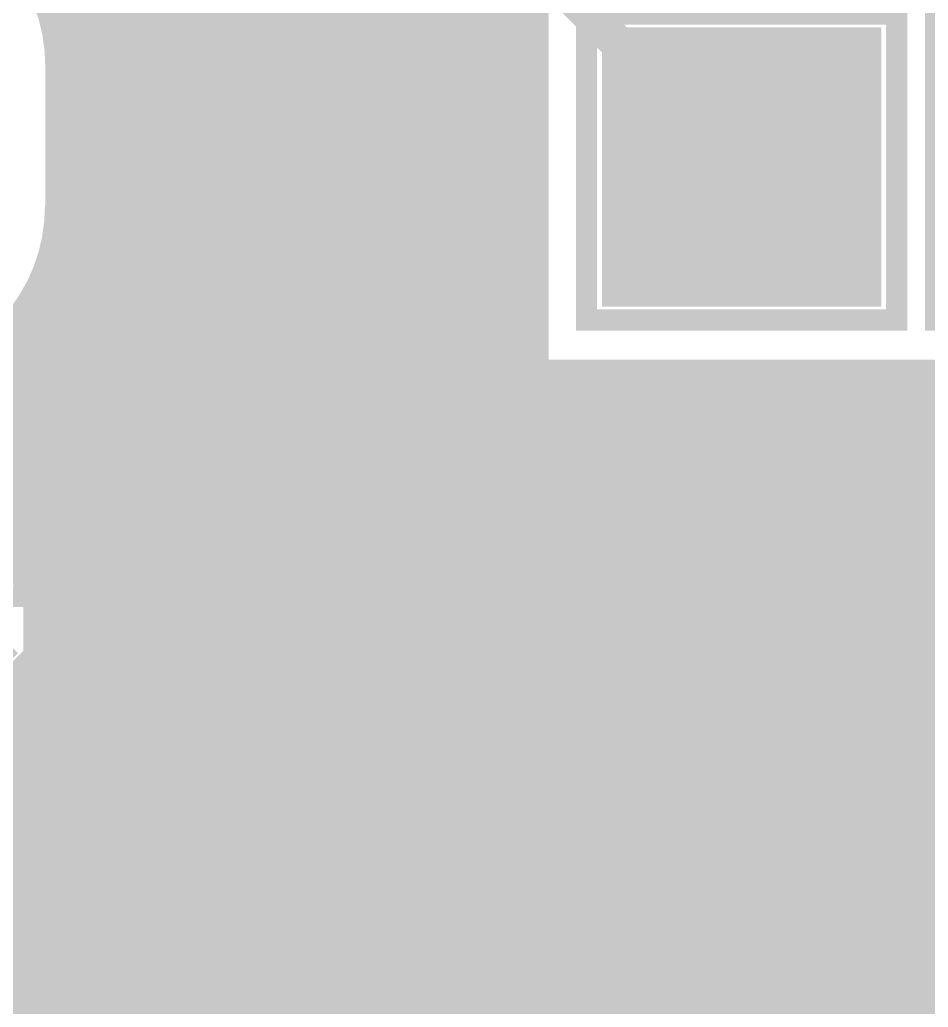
# Model space of a CAD drawing. Extents: x -5 to 157, y -120 to 103.
# Drawn here: x 70.46 to 76.96, y 69 to 76.07 of the extents above; entities that cross this region are included whole.
import ezdxf

# ---------------------------------------------------------------- set-up
doc = ezdxf.new("R2010")
doc.units = 0
doc.header["$MEASUREMENT"] = 0
doc.layers.get('0').update_dxf_attribs({"linetype": 'CONTINUOUS'})
for name, color, linetype in [('22-304-2_BOT', 7, 'CONTINUOUS'), ('22-304-2_DRD', 7, 'CONTINUOUS'), ('22-304-2_DRL', 2, 'CONTINUOUS'), ('22-304-2_IN1', 4, 'CONTINUOUS'), ('22-304-2_IN2', 3, 'CONTINUOUS'), ('22-304-2_SMB', 5, 'CONTINUOUS'), ('22-304-2_SMT', 10, 'CONTINUOUS'), ('22-304-2_SPB', 14, 'CONTINUOUS'), ('22-304-2_SPT', 9, 'CONTINUOUS'), ('22-304-2_SSB', 12, 'CONTINUOUS'), ('22-304-2_SST', 11, 'CONTINUOUS'), ('22-304-2_TOP', 13, 'CONTINUOUS'), ('THRUHOLE_TAP', 7, 'CONTINUOUS')]:
    doc.layers.add(name, color=color, linetype=linetype)

# ---------------------------------------------------------------- blocks, each defined once
blk = doc.blocks.new('RECTANGLE_3')
blk.add_solid([(0.4826, 0.4064), (0.4826, -0.4064), (-0.4826, 0.4064), (-0.4826, -0.4064)])
blk = doc.blocks.new('SQUARE_10')
blk.add_solid([(0.99949, 0.99949), (0.99949, -0.99949), (-0.99949, 0.99949), (-0.99949, -0.99949)])
blk = doc.blocks.new('ROUND_39')
at = {"const_width": 0.40005}
blk.add_lwpolyline([(-0.200024, 0, 1), (0.200024, 0, 1)], format="xyb", close=True, dxfattribs=at)
blk = doc.blocks.new('RECTANGLE_11')
blk.add_solid([(0.40005, 0.29972), (0.40005, -0.29972), (-0.40005, 0.29972), (-0.40005, -0.29972)])
blk = doc.blocks.new('ROUND_14')
at = {"const_width": 0.59944}
blk.add_lwpolyline([(-0.29972, 0, 1), (0.29972, 0, 1)], format="xyb", close=True, dxfattribs=at)
blk = doc.blocks.new('ROUND_88')
at = {"const_width": 0.10033}
blk.add_lwpolyline([(-0.050164, 0, 1), (0.050164, 0, 1)], format="xyb", close=True, dxfattribs=at)
blk = doc.blocks.new('ROUND_42')
at = {"const_width": 0.40005}
blk.add_lwpolyline([(-0.200024, 0, 1), (0.200024, 0, 1)], format="xyb", close=True, dxfattribs=at)
blk = doc.blocks.new('RECTANGLE_32')
blk.add_solid([(0.44958, 0.65024), (0.44958, -0.65024), (-0.44958, 0.65024), (-0.44958, -0.65024)])
blk = doc.blocks.new('ROUND_80')
at = {"const_width": 0.10033}
blk.add_lwpolyline([(-0.050164, 0, 1), (0.050164, 0, 1)], format="xyb", close=True, dxfattribs=at)

msp = doc.modelspace()

# ---------------------------------------------------------------- linework, layer by layer
at = {"layer": '22-304-2_BOT'}
for points, const_width in [([(72.263, 87.9094), (72.263, 71.92264)], 0.254), ([(72.4916, 86.77656), (72.4916, 71.92264)], 0.254), ([(72.7202, 86.52764), (72.7202, 71.92264)], 0.254), ([(72.9488, 86.29904), (72.9488, 71.92264)], 0.254), ([(73.1774, 86.07044), (73.1774, 71.92264)], 0.254), ([(73.406, 85.84184), (73.406, 71.92264)], 0.254), ([(73.6346, 85.61324), (73.6346, 71.92264)], 0.254), ([(73.8632, 85.38464), (73.8632, 71.92264)], 0.254), ([(74.0918, 79.57312), (74.0918, 70.77456)], 0.254), ([(36.17468, 77.44968), (36.703, 77.978), (40.386, 77.978), (42.037, 76.327), (42.037, 72.39), (48.895, 72.39), (49.276, 72.771), (70.485, 72.771), (71.374, 73.66), (71.374, 76.454), (70.37832, 77.44968), (67.26936, 77.44968)], 0.762), ([(74.1172, 76.52766), (74.1172, 73.51268)], 0.254), ([(72.263, 76.454), (72.263, 73.66)], 0.254), ([(74.1172, 76.0476), (72.263, 76.0476)], 0.254), ([(74.1172, 75.819), (72.263, 75.819)], 0.254), ([(74.1172, 75.5904), (72.263, 75.5904)], 0.254), ([(74.1172, 75.3618), (72.263, 75.3618)], 0.254), ([(74.1172, 75.1332), (72.263, 75.1332)], 0.254), ([(74.1172, 74.9046), (72.263, 74.9046)], 0.254), ([(74.1172, 74.676), (72.263, 74.676)], 0.254), ([(74.1172, 74.4474), (72.263, 74.4474)], 0.254), ([(74.1172, 74.2188), (72.263, 74.2188)], 0.254), ([(74.1172, 73.9902), (72.263, 73.9902)], 0.254), ([(74.1172, 73.7616), (72.263, 73.7616)], 0.254), ([(74.1172, 73.533), (72.25284, 73.533)], 0.254), ([(77.13218, 73.51268), (74.1172, 73.51268)], 0.254), ([(74.3204, 73.51268), (74.3204, 70.65264)], 0.254), ([(74.549, 73.51268), (74.549, 70.16496)], 0.254), ([(74.7776, 73.51268), (74.7776, 71.92264)], 0.254), ([(75.0062, 73.51268), (75.0062, 71.92264)], 0.254), ([(75.2348, 73.51268), (75.2348, 71.92264)], 0.254), ([(75.4634, 73.51268), (75.4634, 71.92264)], 0.254), ([(75.692, 73.51268), (75.692, 71.92264)], 0.254), ([(75.9206, 73.51268), (75.9206, 71.92264)], 0.254), ([(76.1492, 73.51268), (76.1492, 71.92264)], 0.254), ([(76.3778, 73.51268), (76.3778, 71.92264)], 0.254), ([(76.6064, 73.51268), (76.6064, 72.1106)], 0.254), ([(76.835, 73.51268), (76.835, 72.1106)], 0.254), ([(77.0636, 73.51268), (77.0636, 72.1106)], 0.254), ([(78.28026, 73.3044), (72.18934, 73.3044)], 0.254), ([(72.0344, 73.06564), (72.0344, 72.1106)], 0.254), ([(78.38694, 73.0758), (72.04456, 73.0758)], 0.254), ([(72.00138, 73.03008), (71.11746, 72.14616)], 0.254), ([(78.56982, 72.8472), (71.8185, 72.8472)], 0.254), ([(71.8058, 72.8345), (71.8058, 72.1106)], 0.254), ([(71.5772, 72.6059), (71.5772, 72.1106)], 0.254), ([(78.91272, 72.6186), (71.5899, 72.6186)], 0.254), ([(71.3486, 72.3773), (71.3486, 72.1106)], 0.254), ([(80.38084, 72.39), (71.3613, 72.39)], 0.254), ([(73.025, 72.263), (73.025, 71.11492)], 0.254), ([(73.025, 72.263), (73.025, 71.11492)], 0.254), ([(71.07936, 72.1106), (71.11198, 72.14148)], 0.254), ([(71.07936, 72.1106), (71.11198, 72.14148)], 0.254), ([(71.12, 72.1487), (71.12, 72.1106)], 0.254), ([(80.60944, 72.1614), (71.1327, 72.1614)], 0.254), ([(72.1106, 72.1106), (71.07936, 72.1106)], 0.254), ([(71.12, 71.1962), (72.009, 72.0852)], 0.254), ([(71.12, 71.1962), (72.009, 72.0852)], 0.254), ([(72.1106, 72.1106), (72.1106, 70.739)], 0.254), ([(78.3844, 72.1106), (76.4794, 72.1106)], 0.254), ([(76.4794, 72.1106), (76.4794, 71.92264)], 0.254), ([(76.4794, 71.9328), (72.1106, 71.9328)], 0.254), ([(72.11822, 71.92264), (72.11822, 70.97268)], 0.254), ([(73.93178, 71.92264), (72.11822, 71.92264)], 0.254), ([(73.025, 71.85914), (73.025, 71.11492)], 0.381), ([(73.93178, 71.92264), (73.93178, 70.97268)], 0.254), ([(74.70902, 71.92264), (74.70902, 70.3072)], 0.254), ([(76.4794, 71.92264), (74.70902, 71.92264)], 0.254), ([(74.70902, 71.7042), (73.93178, 71.7042)], 0.254), ([(74.70902, 71.4756), (73.93178, 71.4756)], 0.254), ([(72.0471, 71.1962), (71.12, 71.1962)], 0.381), ([(74.70902, 71.247), (73.93178, 71.247)], 0.254), ([(72.18172, 71.11492), (73.025, 71.11492)], 0.381), ([(73.86828, 71.11492), (73.025, 71.11492)], 0.381), ([(77.47, 71.1962), (77.38872, 71.11492), (75.6158, 71.11492)], 0.254), ([(74.70902, 71.0184), (73.93178, 71.0184)], 0.254), ([(72.11822, 70.97268), (72.11822, 70.739)], 0.254), ([(73.93178, 70.97268), (73.93178, 70.79996)], 0.254), ([(74.70902, 70.7898), (74.02576, 70.7898)], 0.254), ([(74.70902, 70.5612), (74.4093, 70.5612)], 0.254), ([(74.70902, 70.3326), (74.52614, 70.3326)], 0.254), ([(76.4794, 70.3072), (74.70902, 70.3072)], 0.254), ([(74.7776, 70.3072), (74.7776, 70.02272)], 0.254), ([(75.0062, 70.3072), (75.0062, 70.02272)], 0.254), ([(75.2348, 70.3072), (75.2348, 70.02272)], 0.254), ([(75.4634, 70.3072), (75.4634, 70.02526)], 0.254), ([(75.692, 70.3072), (75.692, 70.03542)], 0.254), ([(75.9206, 70.3072), (75.9206, 70.02272)], 0.254), ([(76.1492, 70.3072), (76.1492, 70.02272)], 0.254), ([(76.3778, 70.3072), (76.3778, 70.02272)], 0.254), ([(76.4794, 70.2818), (76.4794, 70.02272)], 0.254), ([(71.12, 69.7738), (71.1708, 69.7738), (71.501, 70.104), (72.96404, 70.104), (73.025, 70.16496)], 0.254), ([(73.025, 69.215), (73.914, 69.215), (73.914, 70.16496), (73.025, 70.16496)], 0.254), ([(74.549, 70.16496), (74.549, 69.35216)], 0.254), ([(76.4794, 70.104), (74.549, 70.104)], 0.254), ([(74.70902, 70.02272), (74.70902, 69.31406)], 0.254), ([(75.44562, 70.02272), (74.70902, 70.02272)], 0.254), ([(76.4794, 70.02272), (75.78598, 70.02272)], 0.254), ([(74.70902, 69.8754), (74.549, 69.8754)], 0.254), ([(74.70902, 69.6468), (74.549, 69.6468)], 0.254), ([(72.1106, 69.469), (72.1106, 68.8594)], 0.254), ([(72.11822, 69.469), (72.11822, 69.35724)], 0.254), ([(74.70902, 69.4182), (74.549, 69.4182)], 0.254), ([(75.565, 67.3862), (75.565, 68.4022), (75.565, 69.1642), (75.6158, 69.215)], 0.635), ([(72.11822, 69.35724), (72.11822, 68.40728)], 0.254), ([(73.025, 69.215), (73.025, 66.421), (74.422, 65.024), (83.439, 65.024), (84.455, 66.04), (84.582, 66.04)], 0.254)]:
    msp.add_lwpolyline(points, dxfattribs=dict(at, const_width=const_width))
at = {"layer": '22-304-2_BOT', "const_width": 0.254}
for points in [[(72.00138, 73.03008, 0.1994375), (72.26305, 73.66)], [(72.00138, 73.03008, 0.1994375), (72.26305, 73.66)], [(74.549, 70.16496, 0.4060394), (73.93178, 70.79996)], [(74.549, 70.16496, 0.4060394), (73.93178, 70.79996)], [(74.70902, 69.31406, 0.0453904), (74.54894, 69.35172)]]:
    msp.add_lwpolyline(points, format="xyb", dxfattribs=at)
at = {"layer": '22-304-2_DRD', "const_width": 0.254}
for points in [[(74.99096, 75.6539), (74.99096, 75.0189)], [(75.62596, 75.6539), (74.99096, 75.6539)], [(75.62596, 74.3839), (75.62596, 75.6539)], [(74.99096, 75.0189), (76.26096, 75.0189)], [(76.26096, 75.0189), (76.26096, 74.3839)], [(76.26096, 74.3839), (75.62596, 74.3839)], [(72.771, 72.898), (72.39, 72.517)], [(72.771, 72.898), (72.39, 72.517)], [(73.279, 72.898), (72.771, 72.898)], [(73.279, 72.898), (72.771, 72.898)], [(73.66, 72.517), (73.279, 72.898)], [(73.66, 72.517), (73.279, 72.898)], [(71.755, 72.7202), (71.374, 72.3392)], [(71.755, 72.7202), (71.374, 72.3392)], [(72.263, 72.7202), (71.755, 72.7202)], [(72.263, 72.7202), (71.755, 72.7202)], [(72.644, 72.3392), (72.263, 72.7202)], [(72.644, 72.3392), (72.263, 72.7202)], [(72.771, 72.644), (72.771, 72.517)], [(72.898, 72.644), (72.771, 72.644)], [(72.771, 72.644), (72.771, 72.517)], [(72.898, 72.644), (72.771, 72.644)], [(72.898, 72.517), (72.898, 72.644)], [(72.898, 72.517), (72.898, 72.644)], [(73.152, 72.644), (73.152, 72.517)], [(73.279, 72.644), (73.152, 72.644)], [(73.152, 72.644), (73.152, 72.517)], [(73.279, 72.644), (73.152, 72.644)], [(73.279, 72.517), (73.279, 72.644)], [(73.279, 72.517), (73.279, 72.644)], [(72.39, 72.517), (72.39, 72.009)], [(72.39, 72.517), (72.39, 72.009)], [(72.771, 72.517), (72.898, 72.517)], [(72.771, 72.517), (72.898, 72.517)], [(73.152, 72.517), (73.279, 72.517)], [(73.152, 72.517), (73.279, 72.517)], [(73.66, 72.009), (73.66, 72.517)], [(73.66, 72.009), (73.66, 72.517)], [(71.755, 72.4662), (71.755, 72.3392)], [(71.882, 72.4662), (71.755, 72.4662)], [(71.755, 72.4662), (71.755, 72.3392)], [(71.882, 72.4662), (71.755, 72.4662)], [(71.882, 72.3392), (71.882, 72.4662)], [(71.882, 72.3392), (71.882, 72.4662)], [(72.136, 72.4662), (72.136, 72.3392)], [(72.263, 72.4662), (72.136, 72.4662)], [(72.136, 72.4662), (72.136, 72.3392)], [(72.263, 72.4662), (72.136, 72.4662)], [(72.263, 72.3392), (72.263, 72.4662)], [(72.263, 72.3392), (72.263, 72.4662)], [(70.612, 72.009), (70.231, 72.39)], [(71.374, 72.3392), (71.374, 71.8312)], [(71.374, 72.3392), (71.374, 71.8312)], [(71.755, 72.3392), (71.882, 72.3392)], [(71.755, 72.3392), (71.882, 72.3392)], [(72.136, 72.3392), (72.263, 72.3392)], [(72.136, 72.3392), (72.263, 72.3392)], [(72.644, 71.8312), (72.644, 72.3392)], [(72.644, 71.8312), (72.644, 72.3392)], [(72.898, 71.882), (72.644, 72.136)], [(72.898, 71.882), (72.644, 72.136)], [(73.406, 72.136), (73.152, 71.882)], [(73.406, 72.136), (73.152, 71.882)], [(70.612, 71.501), (70.612, 72.009)], [(72.39, 72.009), (72.771, 71.628)], [(72.39, 72.009), (72.771, 71.628)], [(73.279, 71.628), (73.66, 72.009)], [(73.279, 71.628), (73.66, 72.009)], [(71.882, 71.7042), (71.628, 71.9582)], [(71.882, 71.7042), (71.628, 71.9582)], [(72.39, 71.9582), (72.136, 71.7042)], [(72.39, 71.9582), (72.136, 71.7042)], [(73.152, 71.882), (72.898, 71.882)], [(73.152, 71.882), (72.898, 71.882)], [(71.374, 71.8312), (71.755, 71.4502)], [(71.374, 71.8312), (71.755, 71.4502)], [(72.263, 71.4502), (72.644, 71.8312)], [(72.263, 71.4502), (72.644, 71.8312)], [(72.136, 71.7042), (71.882, 71.7042)], [(72.136, 71.7042), (71.882, 71.7042)], [(70.358, 71.628), (70.104, 71.374)], [(72.771, 71.628), (73.279, 71.628)], [(72.771, 71.628), (73.279, 71.628)], [(70.231, 71.12), (70.612, 71.501)], [(71.755, 71.4502), (72.263, 71.4502)], [(71.755, 71.4502), (72.263, 71.4502)], [(75.946, 70.739), (75.565, 70.358)], [(75.946, 70.739), (75.565, 70.358)], [(75.946, 70.739), (75.565, 70.358)], [(76.454, 70.739), (75.946, 70.739)], [(76.454, 70.739), (75.946, 70.739)], [(76.454, 70.739), (75.946, 70.739)], [(76.835, 70.358), (76.454, 70.739)], [(76.835, 70.358), (76.454, 70.739)], [(76.835, 70.358), (76.454, 70.739)], [(75.946, 70.485), (75.946, 70.358)], [(76.073, 70.485), (75.946, 70.485)], [(75.946, 70.485), (75.946, 70.358)], [(76.073, 70.485), (75.946, 70.485)], [(75.946, 70.485), (75.946, 70.358)], [(76.073, 70.485), (75.946, 70.485)], [(76.073, 70.358), (76.073, 70.485)], [(76.073, 70.358), (76.073, 70.485)], [(76.073, 70.358), (76.073, 70.485)], [(76.327, 70.485), (76.327, 70.358)], [(76.454, 70.485), (76.327, 70.485)], [(76.327, 70.485), (76.327, 70.358)], [(76.454, 70.485), (76.327, 70.485)], [(76.327, 70.485), (76.327, 70.358)], [(76.454, 70.485), (76.327, 70.485)], [(76.454, 70.358), (76.454, 70.485)], [(76.454, 70.358), (76.454, 70.485)], [(76.454, 70.358), (76.454, 70.485)], [(75.565, 70.358), (75.565, 69.85)], [(75.565, 70.358), (75.565, 69.85)], [(75.565, 70.358), (75.565, 69.85)], [(75.946, 70.358), (76.073, 70.358)], [(75.946, 70.358), (76.073, 70.358)], [(75.946, 70.358), (76.073, 70.358)], [(76.327, 70.358), (76.454, 70.358)], [(76.327, 70.358), (76.454, 70.358)], [(76.327, 70.358), (76.454, 70.358)], [(76.835, 69.85), (76.835, 70.358)], [(76.835, 69.85), (76.835, 70.358)], [(76.835, 69.85), (76.835, 70.358)], [(76.073, 69.723), (75.819, 69.977)], [(76.073, 69.723), (75.819, 69.977)], [(76.073, 69.723), (75.819, 69.977)], [(76.581, 69.977), (76.327, 69.723)], [(76.581, 69.977), (76.327, 69.723)], [(76.581, 69.977), (76.327, 69.723)], [(75.565, 69.85), (75.946, 69.469)], [(75.565, 69.85), (75.946, 69.469)], [(75.565, 69.85), (75.946, 69.469)], [(76.454, 69.469), (76.835, 69.85)], [(76.454, 69.469), (76.835, 69.85)], [(76.454, 69.469), (76.835, 69.85)], [(76.327, 69.723), (76.073, 69.723)], [(76.327, 69.723), (76.073, 69.723)], [(76.327, 69.723), (76.073, 69.723)], [(75.946, 69.469), (76.454, 69.469)], [(75.946, 69.469), (76.454, 69.469)], [(75.946, 69.469), (76.454, 69.469)], [(74.168, 69.088), (73.787, 68.707)], [(74.676, 69.088), (74.168, 69.088)], [(75.057, 68.707), (74.676, 69.088)]]:
    msp.add_lwpolyline(points, dxfattribs=at)
at = {"layer": '22-304-2_IN1', "const_width": 0.254}
for points in [[(71.374, 85.979), (71.374, 72.44334)], [(71.6026, 85.979), (71.6026, 72.68972)], [(71.8312, 85.979), (71.8312, 72.79386)], [(72.0598, 85.979), (72.0598, 72.81164)], [(72.2884, 85.979), (72.2884, 72.7583)], [(72.517, 85.979), (72.517, 72.78624)], [(72.7456, 85.979), (72.7456, 72.9361)], [(72.9742, 85.979), (72.9742, 72.98944)], [(73.2028, 85.979), (73.2028, 72.97166)], [(73.4314, 85.979), (73.4314, 72.86752)], [(71.1454, 82.74812), (71.1454, 65.278)], [(70.9168, 82.46872), (70.9168, 65.278)], [(70.6882, 82.35696), (70.6882, 76.19746)], [(73.66, 79.375), (73.66, 73.025)], [(73.66, 76.0222), (70.739, 76.0222)], [(73.66, 75.7936), (70.76694, 75.7936)], [(70.76948, 75.74026), (70.76948, 74.7395)], [(73.66, 75.565), (70.76948, 75.565)], [(73.66, 75.3364), (70.76948, 75.3364)], [(73.66, 75.1078), (70.76948, 75.1078)], [(73.66, 74.8792), (70.76948, 74.8792)], [(73.66, 74.6506), (70.76694, 74.6506)], [(73.66, 74.422), (70.73138, 74.422)], [(70.6882, 74.2823), (70.6882, 71.91756)], [(73.66, 74.1934), (70.65264, 74.1934)], [(73.66, 73.9648), (70.52056, 73.9648)], [(70.4596, 73.88606), (70.4596, 72.3011)], [(73.66, 73.7362), (70.31228, 73.7362)], [(73.66, 73.5076), (69.9389, 73.5076)], [(73.66, 73.279), (55.372, 73.279)], [(73.66, 73.0504), (55.372, 73.0504)], [(78.64602, 73.025), (73.66, 73.025)], [(73.66, 73.025), (73.66, 72.62114)], [(73.8886, 73.025), (73.8886, 67.60464)], [(74.1172, 73.025), (74.1172, 67.76974)], [(74.3458, 73.025), (74.3458, 67.83324)], [(74.5744, 73.025), (74.5744, 67.82054)], [(74.803, 73.025), (74.803, 67.7291)], [(75.0316, 73.025), (75.0316, 67.50812)], [(75.2602, 73.025), (75.2602, 65.278)], [(75.4888, 73.025), (75.4888, 70.26656)], [(75.7174, 73.025), (75.7174, 70.6501)], [(75.946, 73.025), (75.946, 70.78726)], [(76.1746, 73.025), (76.1746, 70.83298)], [(76.4032, 73.025), (76.4032, 70.80504)], [(76.6318, 73.025), (76.6318, 70.69074)], [(76.8604, 73.025), (76.8604, 70.41388)], [(72.5551, 72.8218), (55.372, 72.8218)], [(78.90256, 72.8218), (73.4949, 72.8218)], [(71.48576, 72.5932), (55.372, 72.5932)], [(86.36, 72.5932), (73.67524, 72.5932)], [(71.33336, 72.3646), (70.37832, 72.3646)], [(86.36, 72.3646), (73.74636, 72.3646)], [(71.28002, 72.136), (70.5993, 72.136)], [(86.36, 72.136), (73.74382, 72.136)], [(71.30034, 71.9074), (70.69074, 71.9074)], [(73.66, 71.90232), (73.66, 65.278)], [(86.36, 71.9074), (73.66254, 71.9074)], [(71.374, 71.72452), (71.374, 65.278)], [(71.40194, 71.6788), (70.70344, 71.6788)], [(73.4314, 71.65594), (73.4314, 65.278)], [(86.36, 71.6788), (73.46188, 71.6788)], [(70.6882, 71.5899), (70.6882, 65.278)], [(72.7456, 71.58736), (72.7456, 65.278)], [(72.517, 71.56196), (72.517, 65.278)], [(72.9742, 71.53402), (72.9742, 65.278)], [(73.2028, 71.55434), (73.2028, 65.278)], [(71.64832, 71.4502), (70.63994, 71.4502)], [(71.6026, 71.47814), (71.6026, 65.278)], [(86.36, 71.4502), (72.36714, 71.4502)], [(71.8312, 71.37654), (71.8312, 65.278)], [(72.0598, 71.35622), (72.0598, 65.278)], [(72.2884, 71.40956), (72.2884, 65.278)], [(86.36, 71.2216), (70.47484, 71.2216)], [(70.4596, 71.20636), (70.4596, 65.278)], [(86.36, 70.993), (67.64782, 70.993)], [(75.89012, 70.7644), (67.65036, 70.7644)], [(86.36, 70.7644), (76.50988, 70.7644)], [(75.61072, 70.5358), (67.57924, 70.5358)], [(86.36, 70.5358), (76.78674, 70.5358)], [(75.49896, 70.3072), (67.47256, 70.3072)], [(86.36, 70.3072), (76.90104, 70.3072)], [(75.47102, 70.0786), (67.8561, 70.0786)], [(86.36, 70.0786), (76.92898, 70.0786)], [(75.4888, 69.9389), (75.4888, 65.278)], [(75.5142, 69.85), (67.99326, 69.85)], [(86.36, 69.85), (76.88326, 69.85)], [(76.8604, 69.79412), (76.8604, 67.45732)], [(75.65136, 69.6214), (68.03898, 69.6214)], [(86.36, 69.6214), (76.7461, 69.6214)], [(75.7174, 69.55536), (75.7174, 65.278)], [(76.6318, 69.51472), (76.6318, 65.278)], [(76.0349, 69.3928), (68.01104, 69.3928)], [(75.946, 69.4182), (75.946, 65.278)], [(76.1746, 69.37502), (76.1746, 65.278)], [(86.36, 69.3928), (76.36256, 69.3928)], [(76.4032, 69.40296), (76.4032, 65.278)], [(86.36, 69.1642), (67.89674, 69.1642)], [(86.36, 68.9356), (67.61988, 68.9356)]]:
    msp.add_lwpolyline(points, dxfattribs=at)
for points in [[(70.76948, 75.74026, 0.4142136), (69.43852, 77.07122)], [(69.43852, 73.41108, 0.4142136), (70.76694, 74.7395)], [(73.025, 72.99198, 0.2443577), (72.42839, 72.68189)], [(73.75398, 72.263, 0.4142136), (73.025, 72.99198)], [(72.009, 72.81418, 0.4142136), (71.28002, 72.0852)], [(72.4281, 72.6821, 0.1542442), (72.009, 72.81454)], [(70.70598, 71.755, 0.4142136), (69.977, 72.48398)], [(73.025, 71.53402, 0.4142136), (73.75398, 72.263)], [(71.28002, 72.0852, 0.4142136), (72.009, 71.35622)], [(69.977, 71.02602, 0.4142136), (70.70598, 71.755)], [(72.009, 71.35622, 0.2443567), (72.60561, 71.6663)], [(72.6059, 71.6661, 0.1542442), (73.025, 71.53366)], [(76.2, 70.83298, 0.4142136), (75.47102, 70.104)], [(76.2, 70.83298, 0.4142136), (75.47102, 70.104)], [(76.92898, 70.104, 0.4142136), (76.2, 70.83298)], [(76.92898, 70.104, 0.4142136), (76.2, 70.83298)], [(75.47102, 70.104, 0.4142136), (76.2, 69.37502)], [(75.47102, 70.104, 0.4142136), (76.2, 69.37502)], [(76.2, 69.37502, 0.4142136), (76.92898, 70.104)], [(76.2, 69.37502, 0.4142136), (76.92898, 70.104)]]:
    msp.add_lwpolyline(points, format="xyb", dxfattribs=at)
at = {"layer": '22-304-2_IN2', "const_width": 0.254}
for points in [[(72.4916, 91.72702), (72.4916, 40.24122)], [(72.263, 91.69654), (72.263, 40.55364)], [(72.7202, 91.50604), (72.7202, 60.99048)], [(72.0344, 91.48826), (72.0344, 40.74668)], [(71.8058, 91.34602), (71.8058, 40.87368)], [(72.9488, 91.35872), (72.9488, 61.31814)], [(71.5772, 91.25204), (71.5772, 64.22898)], [(73.1774, 91.2622), (73.1774, 61.48324)], [(71.12, 91.18346), (71.12, 64.77254)], [(71.3486, 91.20124), (71.3486, 64.59474)], [(73.406, 91.20378), (73.406, 68.59778)], [(73.6346, 91.18346), (73.6346, 69.11086)], [(73.8632, 79.72552), (73.8632, 69.31406)], [(73.99782, 76.64704), (73.99782, 73.3933)], [(73.99782, 76.0476), (71.03618, 76.0476)], [(73.99782, 75.819), (71.06412, 75.819)], [(71.06666, 75.74026), (71.06666, 74.7395)], [(73.99782, 75.5904), (71.06666, 75.5904)], [(73.99782, 75.3618), (71.06666, 75.3618)], [(73.99782, 75.1332), (71.06666, 75.1332)], [(73.99782, 74.9046), (71.06666, 74.9046)], [(73.99782, 74.676), (71.06412, 74.676)], [(73.99782, 74.4474), (71.03872, 74.4474)], [(73.99782, 74.2188), (70.9803, 74.2188)], [(73.99782, 73.9902), (70.88124, 73.9902)], [(70.8914, 74.00798), (70.8914, 72.21982)], [(73.99782, 73.7616), (70.739, 73.7616)], [(70.6628, 73.66762), (70.6628, 72.517)], [(73.99782, 73.533), (70.52818, 73.533)], [(70.4342, 73.45426), (70.4342, 72.67448)], [(77.25156, 73.3933), (73.99782, 73.3933)], [(74.0918, 73.3933), (74.0918, 69.42328)], [(74.3204, 73.3933), (74.3204, 69.47408)], [(74.549, 73.3933), (74.549, 69.47154)], [(74.7776, 73.3933), (74.7776, 69.41566)], [(75.0062, 73.3933), (75.0062, 69.29628)], [(75.2348, 73.3933), (75.2348, 69.07784)], [(75.4634, 73.3933), (75.4634, 58.98134)], [(75.692, 73.3933), (75.692, 58.84418)], [(75.9206, 73.3933), (75.9206, 58.59272)], [(76.1492, 73.3933), (76.1492, 42.71772)], [(76.3778, 73.3933), (76.3778, 42.71264)], [(76.6064, 73.3933), (76.6064, 67.60972)], [(76.835, 73.3933), (76.835, 67.86118)], [(77.0636, 73.3933), (77.0636, 67.99834)], [(78.1558, 73.3044), (70.20306, 73.3044)], [(78.24978, 73.0758), (49.403, 73.0758)], [(78.40726, 72.8472), (49.24552, 72.8472)], [(78.66634, 72.6186), (70.53072, 72.6186)], [(83.43646, 72.39), (70.78218, 72.39)], [(83.43392, 72.1614), (70.91934, 72.1614)], [(83.48218, 71.9328), (70.98792, 71.9328)], [(83.59394, 71.7042), (71.00062, 71.7042)], [(83.79714, 71.4756), (70.96506, 71.4756)], [(70.8914, 71.28764), (70.8914, 64.86906)], [(84.31022, 71.247), (70.86854, 71.247)], [(106.426, 71.0184), (70.69074, 71.0184)], [(70.6628, 70.99046), (70.6628, 64.90462)], [(106.426, 70.7898), (70.32498, 70.7898)], [(70.4342, 70.83552), (70.4342, 64.89192)], [(106.426, 70.5612), (67.90944, 70.5612)], [(106.426, 70.3326), (68.02374, 70.3326)], [(106.426, 70.104), (68.20154, 70.104)], [(92.11564, 69.8754), (68.29806, 69.8754)], [(91.81846, 69.6468), (68.33362, 69.6468)], [(74.07402, 69.4182), (68.32092, 69.4182)], [(91.66352, 69.4182), (74.76998, 69.4182)], [(73.70826, 69.1896), (68.25234, 69.1896)], [(91.58224, 69.1896), (75.13574, 69.1896)], [(73.53046, 68.961), (68.11518, 68.961)], [(91.55684, 68.961), (75.31354, 68.961)]]:
    msp.add_lwpolyline(points, dxfattribs=at)
for points in [[(71.06666, 75.74026, 0.4142136), (69.43852, 77.3684)], [(69.43852, 73.1139, 0.4142136), (71.06412, 74.7395)], [(71.00316, 71.755, 0.4142136), (69.977, 72.78116)], [(69.977, 70.72884, 0.4142136), (71.00316, 71.755)], [(74.422, 69.47916, 0.4142136), (73.39584, 68.453)], [(75.44816, 68.453, 0.4142136), (74.422, 69.47916)]]:
    msp.add_lwpolyline(points, format="xyb", dxfattribs=at)
at = {"layer": '22-304-2_SSB', "const_width": 0.1524}
for points in [[(71.9455, 71.9455), (71.9455, 69.0245), (70.3072, 69.0245), (70.3072, 71.9455), (71.9455, 71.9455)], [(76.6445, 69.0245), (76.6445, 71.9455), (78.2828, 71.9455), (78.2828, 69.0245), (76.6445, 69.0245)], [(76.2, 68.58), (72.39, 68.58), (72.39, 71.755), (76.2, 71.755), (76.2, 68.58)]]:
    msp.add_lwpolyline(points, dxfattribs=at)
at = {"layer": '22-304-2_SST'}
for points, const_width in [([(77.17536, 72.44842), (76.77404, 72.44842), (76.77404, 73.279), (73.90384, 73.279), (73.90384, 79.2607), (84.84362, 79.2607), (84.84362, 73.279), (81.97596, 73.279), (81.97596, 72.44842), (81.57464, 72.44842), (81.57464, 71.26986), (77.17536, 71.26986), (77.17536, 72.44842), (77.17536, 73.92416), (78.04404, 73.92416), (79.2353, 73.92416), (79.2353, 76.11364), (77.01534, 76.11364), (77.01534, 73.92416), (77.17536, 73.92416)], 0.1524), ([(76.73594, 73.92416), (76.73594, 76.11364), (74.51598, 76.11364), (74.51598, 73.92416), (76.73594, 73.92416)], 0.1524), ([(75.79106, 74.85126), (75.94346, 74.7014), (75.30846, 74.7014), (75.45832, 74.85126), (75.79106, 74.85126), (75.79106, 75.18654), (75.94346, 75.3364), (75.30846, 75.3364), (75.45832, 75.18654), (75.79106, 75.18654)], 0.1524), ([(75.30846, 75.3364), (75.30846, 74.7014)], 0.1524), ([(75.94346, 75.3364), (75.94346, 74.7014)], 0.1524), ([(75.45832, 74.85126), (75.45832, 75.18654)], 0.1524), ([(75.45832, 71.33844), (75.45832, 72.60844), (75.2475, 72.39508)], 0.254), ([(76.77404, 72.44842), (76.77404, 70.99046)], 0.1524), ([(75.67168, 71.33844), (75.2475, 71.33844)], 0.254), ([(76.77404, 70.61962), (76.77404, 70.99046), (81.97596, 70.99046), (81.97596, 70.61962)], 0.1524), ([(81.7753, 70.41896), (76.9747, 70.41896)], 0.1524)]:
    msp.add_lwpolyline(points, dxfattribs=dict(at, const_width=const_width))
at = {"layer": '22-304-2_SST', "const_width": 0.1524}
for points in [[(76.7715, 70.62216, 0.0443354), (76.76879, 70.59168)], [(76.76896, 70.59168, 0.4142136), (76.94168, 70.41896)], [(76.94168, 70.41896, 0.047472), (76.9747, 70.41896)]]:
    msp.add_lwpolyline(points, format="xyb", dxfattribs=at)
at = {"layer": '22-304-2_TOP'}
for points, const_width in [([(75.62596, 75.0189), (74.168, 76.47686), (74.168, 78.232), (73.406, 78.994), (64.516, 78.994), (63.5, 77.978), (63.5, 76.2), (62.357, 75.057), (62.357, 74.97064), (62.37732, 74.95032), (62.27064, 74.95032)], 0.254), ([(70.8914, 78.359), (70.8914, 76.14666)], 0.254), ([(71.12, 78.359), (71.12, 68.07962)], 0.254), ([(71.3486, 78.359), (71.3486, 68.30822)], 0.254), ([(71.5772, 78.359), (71.5772, 68.53682)], 0.254), ([(71.8058, 78.359), (71.8058, 68.76542)], 0.254), ([(72.0344, 78.359), (72.0344, 68.99402)], 0.254), ([(72.263, 78.359), (72.263, 69.22262)], 0.254), ([(72.4916, 78.359), (72.4916, 69.45122)], 0.254), ([(72.7202, 78.359), (72.7202, 69.67982)], 0.254), ([(72.9488, 78.359), (72.9488, 69.90842)], 0.254), ([(73.1774, 78.32344), (73.1774, 70.13702)], 0.254), ([(73.406, 78.09484), (73.406, 70.36562)], 0.254), ([(73.6346, 76.13142), (73.6346, 70.59422)], 0.254), ([(73.70064, 76.0476), (70.91426, 76.0476)], 0.254), ([(73.7235, 76.02474), (74.1172, 75.6285)], 0.254), ([(73.8632, 75.8825), (73.8632, 70.82282)], 0.254), ([(73.9267, 75.819), (70.94474, 75.819)], 0.254), ([(70.94728, 75.74026), (70.94728, 74.7395)], 0.254), ([(74.0918, 75.6539), (74.0918, 71.05142)], 0.254), ([(74.1172, 75.6285), (74.1172, 73.51268)], 0.254), ([(74.1172, 75.5904), (70.94728, 75.5904)], 0.254), ([(74.1172, 75.3618), (70.94728, 75.3618)], 0.254), ([(74.1172, 75.1332), (70.94728, 75.1332)], 0.254), ([(74.1172, 74.9046), (70.94728, 74.9046)], 0.254), ([(74.1172, 74.676), (70.94474, 74.676)], 0.254), ([(74.1172, 74.4474), (70.91934, 74.4474)], 0.254), ([(70.8914, 74.3331), (70.8914, 67.85102)], 0.254), ([(74.1172, 74.2188), (70.8533, 74.2188)], 0.254), ([(74.1172, 73.9902), (70.74662, 73.9902)], 0.254), ([(70.6628, 73.85812), (70.6628, 72.34936)], 0.254), ([(74.1172, 73.7616), (70.5866, 73.7616)], 0.254), ([(70.4342, 73.60666), (70.4342, 72.53986)], 0.254), ([(74.1172, 73.533), (70.34276, 73.533)], 0.254), ([(77.13218, 73.51268), (74.1172, 73.51268)], 0.254), ([(74.3204, 73.51268), (74.3204, 71.28002)], 0.254), ([(74.549, 73.51268), (74.549, 71.50862)], 0.254), ([(74.7776, 73.51268), (74.7776, 71.68896)], 0.254), ([(75.0062, 73.51268), (75.0062, 71.75246)], 0.254), ([(75.2348, 73.51268), (75.2348, 71.755)], 0.254), ([(75.4634, 73.51268), (75.4634, 71.755)], 0.254), ([(75.692, 73.51268), (75.692, 71.755)], 0.254), ([(75.9206, 73.51268), (75.9206, 71.755)], 0.254), ([(76.1492, 73.51268), (76.1492, 71.755)], 0.254), ([(76.3778, 73.51268), (76.3778, 71.755)], 0.254), ([(76.6064, 73.51268), (76.6064, 71.755)], 0.254), ([(76.835, 73.51268), (76.835, 71.755)], 0.254), ([(77.0636, 73.51268), (77.0636, 71.755)], 0.254), ([(78.28026, 73.3044), (69.89826, 73.3044)], 0.254), ([(78.38694, 73.0758), (58.674, 73.0758)], 0.254), ([(78.56982, 72.8472), (58.674, 72.8472)], 0.254), ([(78.91272, 72.6186), (70.2564, 72.6186)], 0.254), ([(81.153, 72.39), (70.6247, 72.39)], 0.254), ([(81.153, 72.1614), (70.78726, 72.1614)], 0.254), ([(81.18602, 71.9328), (70.866, 71.9328)], 0.254), ([(80.391, 71.755), (75.057, 71.755)], 0.254), ([(74.80808, 71.7042), (70.88378, 71.7042)], 0.254), ([(74.60742, 71.56958), (70.80758, 67.7672)], 0.254), ([(74.51344, 71.4756), (70.8406, 71.4756)], 0.254), ([(74.28484, 71.247), (70.72884, 71.247)], 0.254), ([(70.6628, 71.16064), (70.6628, 69.71284)], 0.254), ([(68.58, 65.786), (68.707, 65.659), (69.596, 65.659), (75.057, 71.12), (80.391, 71.12), (81.28, 70.231), (81.28, 68.5546)], 0.254), ([(74.05624, 71.0184), (70.50786, 71.0184)], 0.254), ([(70.4342, 70.97014), (70.4342, 69.71284)], 0.254), ([(73.82764, 70.7898), (67.83324, 70.7898)], 0.254), ([(73.59904, 70.5612), (67.78244, 70.5612)], 0.254), ([(75.31862, 70.485), (74.1553, 69.31914)], 0.254), ([(80.12684, 70.485), (75.31862, 70.485)], 0.254), ([(75.4634, 70.485), (75.4634, 69.71284)], 0.254), ([(75.692, 70.485), (75.692, 69.71284)], 0.254), ([(75.9206, 70.485), (75.9206, 69.71284)], 0.254), ([(76.1492, 70.485), (76.1492, 69.71284)], 0.254), ([(76.3778, 70.485), (76.3778, 69.71284)], 0.254), ([(76.6064, 70.485), (76.6064, 69.71284)], 0.254), ([(76.835, 70.485), (76.835, 69.71284)], 0.254), ([(77.0636, 70.485), (77.0636, 69.71284)], 0.254), ([(75.2348, 70.39864), (75.2348, 68.85686)], 0.254), ([(73.37044, 70.3326), (67.84086, 70.3326)], 0.254), ([(80.27924, 70.3326), (75.16622, 70.3326)], 0.254), ([(75.0062, 70.17004), (75.0062, 69.14642)], 0.254), ([(73.14184, 70.104), (69.723, 70.104)], 0.254), ([(80.50784, 70.104), (74.93762, 70.104)], 0.254), ([(76.2, 70.104), (76.2, 68.5546), (76.2, 70.104), (76.2, 68.5546)], 0.254), ([(74.7776, 69.94144), (74.7776, 69.28866)], 0.254), ([(72.91324, 69.8754), (69.95922, 69.8754)], 0.254), ([(80.645, 69.8754), (74.70902, 69.8754)], 0.254), ([(70.80758, 69.71284), (70.12432, 69.71284)], 0.254), ([(70.80758, 69.71284), (70.80758, 67.7672)], 0.254), ([(74.549, 69.71284), (74.549, 69.35216)], 0.254), ([(76.51242, 69.71284), (75.24242, 69.71284)], 0.254), ([(75.24242, 69.71284), (75.24242, 68.84162)], 0.254), ([(76.2, 69.64934), (76.2, 68.5546)], 0.381), ([(77.15758, 69.71284), (76.51242, 69.71284)], 0.254), ([(72.68464, 69.6468), (70.80758, 69.6468)], 0.254), ([(75.24242, 69.6468), (74.48042, 69.6468)], 0.254), ([(74.3204, 69.48424), (74.3204, 69.3547)], 0.254), ([(72.45604, 69.4182), (70.80758, 69.4182)], 0.254), ([(75.24242, 69.4182), (74.25182, 69.4182)], 0.254), ([(72.22744, 69.1896), (70.80758, 69.1896)], 0.254), ([(75.24242, 69.1896), (74.95286, 69.1896)], 0.254), ([(71.99884, 68.961), (70.80758, 68.961)], 0.254), ([(75.24242, 68.961), (75.17384, 68.961)], 0.254)]:
    msp.add_lwpolyline(points, dxfattribs=dict(at, const_width=const_width))
at = {"layer": '22-304-2_TOP', "const_width": 0.254}
for points in [[(70.94728, 75.74026, 0.4142136), (69.43852, 77.24902)], [(73.533, 76.47686, 0.1989124), (73.71899, 76.02785)], [(73.533, 76.47686, 0.1989124), (73.71899, 76.02785)], [(69.43852, 73.23328, 0.4142136), (70.94474, 74.7395)], [(70.88378, 71.755, 0.4142136), (69.977, 72.66178)], [(69.977, 70.84822, 0.4142136), (70.88378, 71.755)], [(75.057, 71.755, 0.1989129), (74.60799, 71.56901)], [(75.057, 71.755, 0.1989129), (74.60799, 71.56901)], [(74.422, 69.35978, 0.074816), (74.15515, 69.31963)], [(75.24242, 68.84162, 0.2898356), (74.422, 69.35978)]]:
    msp.add_lwpolyline(points, format="xyb", dxfattribs=at)

# ---------------------------------------------------------------- block references
at = {"layer": '22-304-2_BOT'}
for name, p in [('SQUARE_10', (75.62596, 75.0189)), ('ROUND_39', (73.025, 72.263)), ('ROUND_39', (72.009, 72.0852)), ('RECTANGLE_3', (71.12, 71.1962)), ('RECTANGLE_11', (73.025, 71.11492)), ('RECTANGLE_11', (75.6158, 71.11492)), ('ROUND_39', (76.2, 70.104)), ('RECTANGLE_11', (73.025, 70.16496)), ('RECTANGLE_3', (71.12, 69.7738)), ('RECTANGLE_11', (73.025, 69.215)), ('RECTANGLE_11', (75.6158, 69.215))]:
    msp.add_blockref(name, p, dxfattribs=at)
at = {"layer": '22-304-2_DRL'}
for name, p in [('ROUND_14', (75.62596, 75.0189)), ('ROUND_88', (73.025, 72.263)), ('ROUND_88', (72.009, 72.0852)), ('ROUND_88', (76.2, 70.104))]:
    msp.add_blockref(name, p, dxfattribs=at)
at = {"layer": '22-304-2_IN1'}
for name, p in [('SQUARE_10', (75.62596, 75.0189)), ('ROUND_42', (73.025, 72.263)), ('ROUND_42', (72.009, 72.0852)), ('ROUND_42', (76.2, 70.104))]:
    msp.add_blockref(name, p, dxfattribs=at)
at = {"layer": '22-304-2_IN2'}
for name, p in [('SQUARE_10', (75.62596, 75.0189)), ('ROUND_42', (73.025, 72.263)), ('ROUND_42', (72.009, 72.0852)), ('ROUND_42', (76.2, 70.104))]:
    msp.add_blockref(name, p, dxfattribs=at)
at = {"layer": '22-304-2_SMB'}
for name, p in [('SQUARE_10', (75.62596, 75.0189)), ('RECTANGLE_3', (71.12, 71.1962)), ('RECTANGLE_11', (73.025, 71.11492)), ('RECTANGLE_11', (75.6158, 71.11492)), ('RECTANGLE_11', (73.025, 70.16496)), ('RECTANGLE_3', (71.12, 69.7738)), ('RECTANGLE_11', (73.025, 69.215)), ('RECTANGLE_11', (75.6158, 69.215))]:
    msp.add_blockref(name, p, dxfattribs=at)
at = {"layer": '22-304-2_SMT'}
for name, p in [('SQUARE_10', (75.62596, 75.0189)), ('RECTANGLE_32', (76.2, 68.5546))]:
    msp.add_blockref(name, p, dxfattribs=at)
at = {"layer": '22-304-2_SPB'}
for name, p in [('RECTANGLE_3', (71.12, 71.1962)), ('RECTANGLE_11', (73.025, 71.11492)), ('RECTANGLE_11', (75.6158, 71.11492)), ('RECTANGLE_11', (73.025, 70.16496)), ('RECTANGLE_3', (71.12, 69.7738)), ('RECTANGLE_11', (73.025, 69.215)), ('RECTANGLE_11', (75.6158, 69.215))]:
    msp.add_blockref(name, p, dxfattribs=at)
at = {"layer": '22-304-2_SPT'}
msp.add_blockref('RECTANGLE_32', (76.2, 68.5546), dxfattribs=at)
at = {"layer": '22-304-2_TOP'}
for name, p in [('SQUARE_10', (75.62596, 75.0189)), ('ROUND_39', (73.025, 72.263)), ('ROUND_39', (72.009, 72.0852)), ('ROUND_39', (76.2, 70.104)), ('RECTANGLE_32', (76.2, 68.5546))]:
    msp.add_blockref(name, p, dxfattribs=at)
at = {"layer": 'THRUHOLE_TAP'}
for name, p in [('ROUND_14', (75.62596, 75.0189)), ('ROUND_80', (73.025, 72.263)), ('ROUND_80', (72.009, 72.0852)), ('ROUND_80', (76.2, 70.104))]:
    msp.add_blockref(name, p, dxfattribs=at)

doc.saveas('drawing.dxf')
